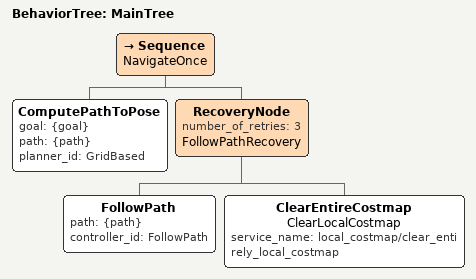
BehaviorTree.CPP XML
<root BTCPP_format="4" main_tree_to_execute="MainTree">
  <BehaviorTree ID="MainTree">
    <Sequence name="NavigateOnce">
      <ComputePathToPose goal="{goal}" path="{path}" planner_id="GridBased"/>

      <RecoveryNode number_of_retries="3" name="FollowPathRecovery">
        <FollowPath path="{path}" controller_id="FollowPath"/>

        <!-- Recovery（例：ローカルcostmapクリア） -->
        <ClearEntireCostmap name="ClearLocalCostmap"
          service_name="local_costmap/clear_entirely_local_costmap"/>
      </RecoveryNode>

    </Sequence>
  </BehaviorTree>
</root>
